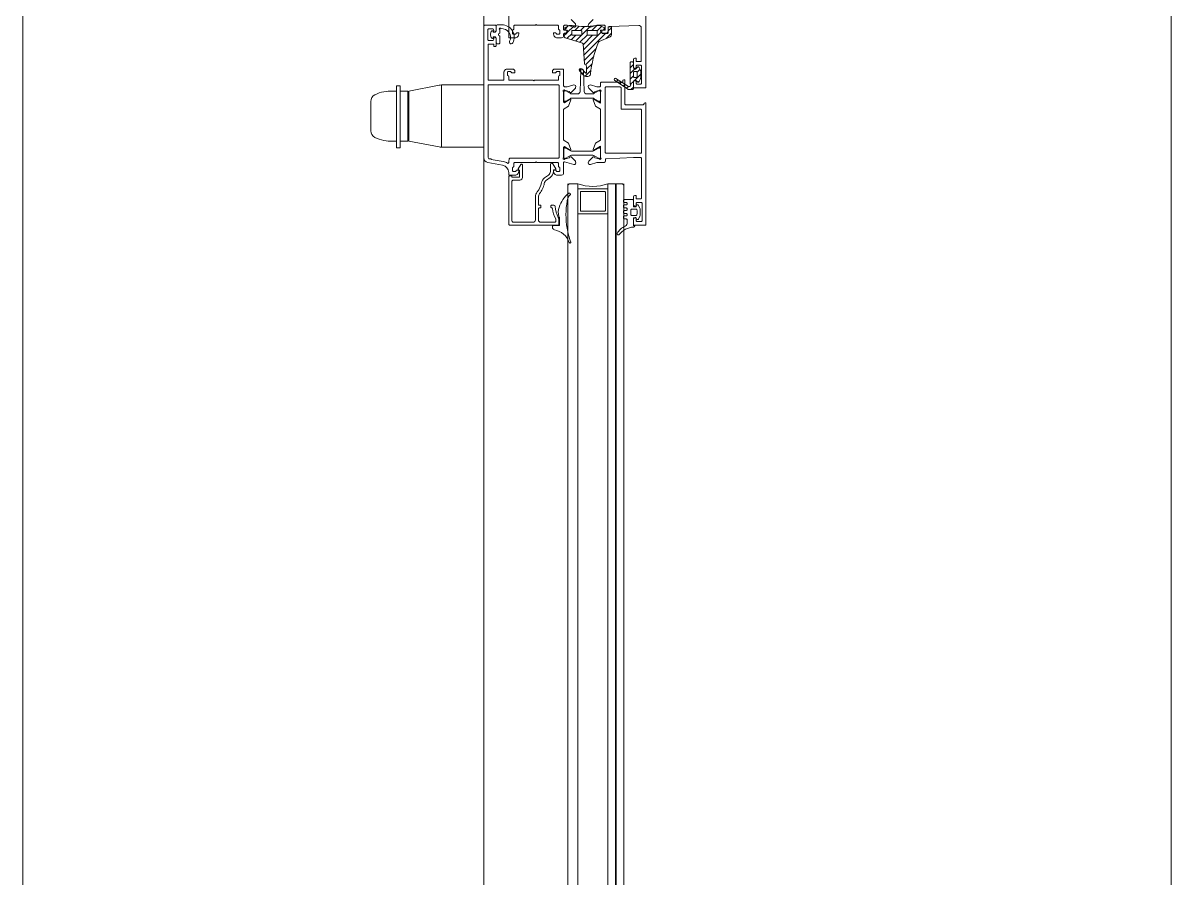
# Model space of a CAD drawing. Extents: x -9058 to 11890, y 0 to 4205.
# Drawn here: x 9831.06 to 9877.06, y 2810.22 to 2844.47 of the extents above; entities that cross this region are included whole.
import ezdxf

# ---------------------------------------------------------------- set-up
doc = ezdxf.new("R2010")
doc.units = 0
doc.header["$MEASUREMENT"] = 0
doc.layers.add('M-TEFRIS2-015', color=129, linetype='Continuous', lineweight=9)

msp = doc.modelspace()

# ---------------------------------------------------------------- hatches: boundary and pattern name
at = {"layer": 'M-TEFRIS2-015'}
h = msp.add_hatch(dxfattribs=at)
h.set_pattern_fill('ANSI31', color=256, scale=0.05, style=0)
h.set_pattern_definition([(225, (9604.3736, 2843.66833), (-0.1122532, 0.1122532), [])])
h.paths.add_polyline_path([(9853.362, 2842.544), (9853.543, 2842.356, 0.203536), (9853.615, 2842.326), (9853.695, 2842.326, 0.380587), (9853.795, 2842.414, -0.061836), (9854.102, 2843.671, -0.189764), (9854.151, 2843.725), (9854.579, 2843.916, 0.285747), (9854.635, 2844.006), (9854.635, 2844.296, 0.414214), (9854.615, 2844.316), (9854.525, 2844.316, 0.414214), (9854.505, 2844.296), (9854.505, 2844.081, -0.414214), (9854.47, 2844.046), (9854.28, 2844.046, -0.414214), (9854.255, 2844.071), (9854.255, 2844.151, -0.414214), (9854.28, 2844.176), (9854.315, 2844.176, 0.414214), (9854.345, 2844.206), (9854.345, 2844.272, 0.296563), (9854.333, 2844.29), (9854.198, 2844.35, 0.104779), (9854.125, 2844.366), (9854.045, 2844.366, -0.081633), (9853.065, 2844.366), (9852.985, 2844.366, 0.104779), (9852.912, 2844.35), (9852.777, 2844.29, 0.296563), (9852.765, 2844.272), (9852.765, 2844.206, 0.414214), (9852.795, 2844.176), (9852.83, 2844.176, -0.414214), (9852.855, 2844.151), (9852.855, 2844.071, -0.414214), (9852.83, 2844.046), (9852.77, 2844.046, 0.414214), (9852.745, 2844.021), (9852.745, 2843.926, 0.328426), (9852.78, 2843.878), (9853.483, 2843.66, -0.309555), (9853.5, 2843.637), (9853.555, 2842.834, 0.394287), (9853.575, 2842.816, -0.364538), (9853.624, 2842.774, -0.068684), (9853.635, 2842.474, -0.950368), (9853.595, 2842.476, 0.000002), (9853.595, 2842.476), (9853.448, 2842.627, 0.999219)])
h.paths.add_polyline_path([(9853.695, 2843.976), (9854.035, 2843.976, 0.414214), (9854.065, 2844.006), (9854.065, 2844.136, 0.414214), (9854.035, 2844.166), (9853.695, 2844.166, 0.414214), (9853.665, 2844.136), (9853.665, 2844.006, 0.414214)], flags=16)
h.paths.add_polyline_path([(9853.445, 2844.006), (9853.445, 2844.136, 0.414214), (9853.415, 2844.166), (9853.075, 2844.166, 0.414214), (9853.045, 2844.136), (9853.045, 2844.006, 0.414214), (9853.075, 2843.976), (9853.415, 2843.976, 0.414214)], flags=16)
h = msp.add_hatch(dxfattribs=at)
h.set_pattern_fill('ANSI31', color=256, scale=0.05, angle=450, style=0)
h.set_pattern_definition([(225, (9986.88756, 2661.2085), (0.1122532, -0.1122532), [])])
edge = h.paths.add_edge_path(flags=16)
edge.add_arc((9855.545, 2842.493), 0.025, 90, 180, ccw=False)
edge.add_line((9855.545, 2842.518), (9855.645, 2842.518))
edge.add_arc((9855.645, 2842.493), 0.025, 360, 450, ccw=False)
edge.add_line((9855.67, 2842.493), (9855.67, 2842.313))
edge.add_arc((9855.645, 2842.313), 0.025, 270, 360, ccw=False)
edge.add_line((9855.645, 2842.288), (9855.545, 2842.288))
edge.add_arc((9855.545, 2842.313), 0.025, 180, 270, ccw=False)
edge.add_line((9855.52, 2842.313), (9855.52, 2842.493))
edge = h.paths.add_edge_path()
edge.add_arc((9855.55, 2842.688), 0.035, 180, 270)
edge.add_line((9855.55, 2842.653), (9855.63, 2842.653))
edge.add_arc((9855.63, 2842.668), 0.015, 270, 312.1692)
edge.add_line((9855.64, 2842.657), (9855.682, 2842.697))
edge.add_arc((9855.71, 2842.668), 0.04, 27.0437, 133.6131, ccw=False)
edge.add_line((9855.745, 2842.686), (9855.791, 2842.597))
edge.add_arc((9855.635, 2842.518), 0.175, 360, 387.0437, ccw=False)
edge.add_line((9855.81, 2842.518), (9855.81, 2842.288))
edge.add_arc((9855.635, 2842.288), 0.175, 332.9563, 360, ccw=False)
edge.add_line((9855.791, 2842.208), (9855.745, 2842.12))
edge.add_arc((9855.71, 2842.138), 0.04, 226.3869, 332.9563, ccw=False)
edge.add_line((9855.682, 2842.109), (9855.64, 2842.149))
edge.add_arc((9855.63, 2842.138), 0.015, 407.8308, 450)
edge.add_line((9855.63, 2842.153), (9855.55, 2842.153))
edge.add_arc((9855.55, 2842.118), 0.035, 90, 180)
edge.add_line((9855.515, 2842.118), (9855.515, 2841.838))
edge.add_arc((9855.475, 2841.838), 0.04, 270, 360, ccw=False)
edge.add_line((9855.475, 2841.798), (9855.33, 2841.798))
edge.add_arc((9855.33, 2841.848), 0.05, 229.9652, 270, ccw=False)
edge.add_line((9855.298, 2841.81), (9854.764, 2842.182))
edge.add_arc((9854.79, 2842.213), 0.04, 56.9957, 229.9652, ccw=False)
edge.add_line((9854.812, 2842.246), (9855.317, 2841.928))
edge.add_arc((9855.349, 2841.979), 0.06, 236.9957, 416.1456)
edge.add_line((9855.383, 2842.028), (9855.383, 2842.868))
edge.add_arc((9855.423, 2842.868), 0.04, 90, 180, ccw=False)
edge.add_line((9855.423, 2842.908), (9855.475, 2842.908))
edge.add_arc((9855.475, 2842.868), 0.04, 0, 90, ccw=False)
edge.add_line((9855.515, 2842.868), (9855.515, 2842.688))

# ---------------------------------------------------------------- linework, layer by layer
for p, q in [((9846.027, 2841.943), (9846.027, 2839.466)), ((9846.027, 2841.943, 0), (9846.027, 2839.466, 0)), ((9846.177, 2839.466), (9846.177, 2841.943)), ((9846.177, 2839.466, 0), (9846.177, 2841.943, 0)), ((9846.521, 2841.737), (9847.737, 2841.971)), ((9847.821, 2839.491), (9847.821, 2841.983)), ((9847.907, 2841.987), (9849.521, 2841.987)), ((9846.027, 2841.737), (9845.884, 2841.737)), ((9846.027, 2841.737, 0), (9845.884, 2841.737, 0)), ((9846.473, 2841.737), (9846.177, 2841.737)), ((9846.473, 2841.737, 0), (9846.177, 2841.737, 0)), ((9846.473, 2841.737), (9846.473, 2839.737)), ((9846.473, 2841.737, 0), (9846.473, 2839.737, 0)), ((9846.521, 2841.737), (9846.521, 2839.737)), ((9844.996, 2841.323, 0), (9844.996, 2840.151, 0)), ((9846.027, 2839.737), (9845.884, 2839.737)), ((9846.027, 2839.737, 0), (9845.884, 2839.737, 0)), ((9846.473, 2839.737), (9846.177, 2839.737)), ((9846.473, 2839.737, 0), (9846.177, 2839.737, 0)), ((9846.521, 2839.737), (9847.737, 2839.503)), ((9849.521, 2839.487), (9847.907, 2839.487)), ((9852.943, 2838.023), (9852.893, 2837.973)), ((9852.893, 2835.248), (9852.893, 2837.973)), ((9852.894, 2789.895), (9852.894, 2838.023)), ((9853.293, 2838.023), (9852.943, 2838.023)), ((9853.293, 2835.248), (9853.293, 2838.023)), ((9854.493, 2837.823), (9853.293, 2837.823)), ((9853.294, 2789.895), (9853.294, 2838.023)), ((9855.081, 2838.023), (9854.493, 2838.023)), ((9854.493, 2835.248), (9854.493, 2838.023)), ((9854.494, 2789.895), (9854.494, 2838.023)), ((9854.793, 2835.248), (9854.793, 2838.023)), ((9854.794, 2789.878), (9854.794, 2838.023)), ((9854.831, 2835.248), (9854.831, 2838.023)), ((9854.832, 2789.878), (9854.832, 2838.023)), ((9855.081, 2838.023), (9855.131, 2837.973)), ((9855.131, 2835.248), (9855.131, 2837.973)), ((9855.132, 2789.927), (9855.132, 2838.023)), ((9852.893, 2835.248), (9852.893, 2837.517)), ((9854.493, 2836.823), (9853.293, 2836.823))]:
    msp.add_line(p, q, dxfattribs=at)
for points in [[(9877.058, 2775.873), (9877.058, 2915.873)], [(9833.058, 2777.873), (9831.058, 2777.873), (9831.058, 2913.873), (9833.058, 2913.873)], [(9849.522, 2902.696), (9849.523, 2783.938)]]:
    msp.add_lwpolyline(points, dxfattribs=at)
for points in [[(9856.021, 2849.863), (9856.021, 2841.883, -0.414214), (9856.011, 2841.873), (9855.531, 2841.873, -0.414214), (9855.521, 2841.883), (9855.521, 2842.103, -0.414214), (9855.591, 2842.173), (9855.611, 2842.173, -0.414214), (9855.621, 2842.163), (9855.621, 2842.063, 0.414214), (9855.671, 2842.013), (9855.791, 2842.013, 0.414214), (9855.841, 2842.063), (9855.841, 2842.733, 0.414214), (9855.791, 2842.783), (9855.671, 2842.783, 0.414214), (9855.621, 2842.733), (9855.621, 2842.633, -0.414214), (9855.611, 2842.623), (9855.591, 2842.623, -0.414214), (9855.521, 2842.693), (9855.521, 2843.003, -0.414214), (9855.571, 2843.053), (9855.621, 2843.053), (9855.621, 2842.953, 0.414214), (9855.651, 2842.923), (9855.821, 2842.923), (9855.821, 2843.053), (9855.831, 2843.053), (9855.831, 2843.32), (9855.821, 2843.32), (9855.821, 2843.47), (9855.831, 2843.47), (9855.831, 2843.8), (9855.821, 2843.8), (9855.821, 2843.95), (9855.831, 2843.95), (9855.831, 2844.269, 0.425337), (9855.728, 2844.369), (9854.54, 2844.324, 0.403083), (9854.511, 2844.294), (9854.511, 2844.173, -0.414214), (9854.391, 2844.053), (9854.301, 2844.053, -0.414214), (9854.201, 2844.153), (9854.201, 2844.163, -0.414214), (9854.211, 2844.173), (9854.361, 2844.173, 0.414214), (9854.391, 2844.203), (9854.391, 2844.343, 0.414214), (9854.361, 2844.373), (9854.056, 2844.373), (9853.795, 2844.303, -0.700084), (9853.72, 2844.411), (9853.732, 2844.429), (9853.905, 2844.6, -0.607471)], [(9850.521, 2847.863), (9850.521, 2843.883, 0.414214), (9850.531, 2843.873), (9850.771, 2843.873, 0.414214), (9850.921, 2844.023), (9850.921, 2844.063, 0.414214), (9850.911, 2844.073), (9850.851, 2844.073, 0.366034), (9850.821, 2844.048, -0.365977), (9850.791, 2844.023), (9850.701, 2844.023, -0.414214), (9850.671, 2844.053), (9850.671, 2844.163, -0.365977), (9850.696, 2844.193, 0.365977), (9850.721, 2844.222), (9850.721, 2844.343, -0.414214), (9850.751, 2844.373), (9851.591, 2844.373), (9851.621, 2844.403), (9851.651, 2844.373), (9852.491, 2844.373, -0.414214), (9852.521, 2844.343), (9852.521, 2844.222, 0.365977), (9852.546, 2844.193, -0.365977), (9852.571, 2844.163), (9852.571, 2844.053, -0.414214), (9852.541, 2844.023), (9852.451, 2844.023, -0.365977), (9852.422, 2844.048, 0.366034), (9852.392, 2844.073), (9852.331, 2844.073, 0.414214), (9852.321, 2844.063), (9852.321, 2844.023, 0.414214), (9852.471, 2843.873), (9852.641, 2843.873, 0.414214), (9852.721, 2843.953), (9852.721, 2844.023, -0.414214), (9852.751, 2844.053), (9852.771, 2844.053, 0.414214), (9852.871, 2844.153), (9852.871, 2844.163, 0.414214), (9852.861, 2844.173), (9852.751, 2844.173, -0.414214), (9852.721, 2844.203), (9852.721, 2844.343, -0.414214), (9852.751, 2844.373), (9852.867, 2844.373), (9853.127, 2844.303, 0.700084), (9853.203, 2844.411), (9853.19, 2844.429), (9853.017, 2844.6, 0.607471)], [(9853.065, 2844.366, 0.081633), (9854.045, 2844.366), (9854.125, 2844.366, -0.104779), (9854.198, 2844.35), (9854.333, 2844.29, -0.296563), (9854.345, 2844.272), (9854.345, 2844.206, -0.414214), (9854.315, 2844.176), (9854.28, 2844.176, 0.414214), (9854.255, 2844.151), (9854.255, 2844.071, 0.414214), (9854.28, 2844.046), (9854.47, 2844.046, 0.414214), (9854.505, 2844.081), (9854.505, 2844.296, -0.414214), (9854.525, 2844.316), (9854.615, 2844.316, -0.414214), (9854.635, 2844.296), (9854.635, 2844.006, -0.285747), (9854.579, 2843.916), (9854.151, 2843.725, 0.189764), (9854.102, 2843.671, 0.061836), (9853.795, 2842.414, -0.380587), (9853.695, 2842.326), (9853.615, 2842.326, -0.203536), (9853.543, 2842.356), (9853.362, 2842.544, -0.999219), (9853.448, 2842.627), (9853.595, 2842.476, 0.950364), (9853.635, 2842.474, 0.068684), (9853.624, 2842.774, 0.364538), (9853.575, 2842.816, -0.394287), (9853.555, 2842.834), (9853.5, 2843.637, 0.309555), (9853.483, 2843.66), (9852.78, 2843.878, -0.328426), (9852.745, 2843.926), (9852.745, 2844.021, -0.414214), (9852.77, 2844.046), (9852.83, 2844.046, 0.414214), (9852.855, 2844.071), (9852.855, 2844.151, 0.414214), (9852.83, 2844.176), (9852.795, 2844.176, -0.414214), (9852.765, 2844.206), (9852.765, 2844.272, -0.296563), (9852.777, 2844.29), (9852.912, 2844.35, -0.104779), (9852.985, 2844.366), (9853.065, 2844.366)], [(9854.399, 2838.993, -0.459137), (9854.427, 2839.029), (9855.521, 2839.083), (9855.791, 2839.083, -0.414214), (9855.841, 2839.033), (9855.841, 2837.453, -0.414214), (9855.811, 2837.423), (9855.651, 2837.423, -0.414214), (9855.621, 2837.453), (9855.621, 2837.553), (9855.571, 2837.553, 0.414214), (9855.521, 2837.503), (9855.521, 2837.193, 0.414214), (9855.591, 2837.123), (9855.611, 2837.123, 0.414214), (9855.621, 2837.133), (9855.621, 2837.233, -0.414214), (9855.671, 2837.283), (9855.821, 2837.283, -0.414214), (9855.871, 2837.233), (9855.871, 2836.563, -0.414214), (9855.821, 2836.513), (9855.671, 2836.513, -0.414214), (9855.621, 2836.563), (9855.621, 2836.663, 0.414214), (9855.611, 2836.673), (9855.591, 2836.673, 0.414214), (9855.521, 2836.603), (9855.521, 2836.383, 0.414214), (9855.531, 2836.373), (9856.011, 2836.373, 0.414214), (9856.021, 2836.383), (9856.021, 2841.248, 0.535184), (9855.987, 2841.271), (9855.943, 2841.253), (9855.943, 2841.223, -0.414214), (9855.913, 2841.193), (9855.201, 2841.193, -0.414214), (9855.171, 2841.223), (9855.171, 2842.168, 0.535184), (9855.137, 2842.191), (9855.112, 2842.181, 0.302776), (9855.093, 2842.153), (9855.093, 2842.123, -0.414214), (9855.063, 2842.093), (9854.231, 2842.093, 0.414214), (9854.201, 2842.063), (9854.201, 2841.945, -0.414214), (9854.171, 2841.915), (9854.056, 2841.915), (9853.795, 2841.984, 0.700084), (9853.72, 2841.877), (9853.732, 2841.859), (9853.905, 2841.687, 0.607471), (9853.965, 2841.703, -0.283637), (9853.987, 2841.726), (9854.171, 2841.775, -1.229391), (9854.201, 2841.725), (9854.201, 2841.251), (9853.935, 2841.413, 0.859449), (9853.909, 2841.383), (9854.002, 2841.138), (9854.201, 2841.016), (9854.201, 2839.771), (9854.002, 2839.65), (9853.909, 2839.405, 0.859449), (9853.935, 2839.374), (9854.201, 2839.537), (9854.201, 2839.063, -1.229391), (9854.171, 2839.012), (9853.987, 2839.062, -0.283637), (9853.965, 2839.084, 0.607471), (9853.905, 2839.1), (9853.732, 2838.929), (9853.72, 2838.911, 0.700084), (9853.795, 2838.803), (9854.056, 2838.873), (9854.301, 2838.873, 0.474196), (9854.399, 2838.993)], [(9855.531, 2836.291, 0.220745), (9854.937, 2835.982, -0.651907), (9854.868, 2836.038, -0.176952), (9855.184, 2836.329, 0.281357), (9855.272, 2836.473), (9855.272, 2836.554), (9855.272, 2836.567), (9855.271, 2836.575), (9855.27, 2836.582), (9855.267, 2836.589), (9855.263, 2836.596), (9855.257, 2836.603), (9855.251, 2836.608), (9855.244, 2836.612), (9855.237, 2836.615), (9855.222, 2836.617), (9855.146, 2836.617), (9855.143, 2836.618), (9855.14, 2836.618), (9855.137, 2836.619), (9855.134, 2836.621), (9855.132, 2836.623), (9855.13, 2836.626), (9855.128, 2836.629), (9855.127, 2836.632), (9855.126, 2836.637), (9855.126, 2836.717), (9855.126, 2836.72), (9855.127, 2836.723), (9855.128, 2836.726), (9855.13, 2836.729), (9855.132, 2836.732), (9855.134, 2836.734), (9855.137, 2836.735), (9855.14, 2836.737), (9855.146, 2836.737), (9855.222, 2836.737), (9855.229, 2836.738), (9855.237, 2836.74), (9855.244, 2836.743), (9855.251, 2836.747), (9855.257, 2836.752), (9855.263, 2836.758), (9855.267, 2836.765), (9855.27, 2836.773), (9855.272, 2836.787), (9855.271, 2836.795), (9855.27, 2836.802), (9855.267, 2836.809), (9855.263, 2836.816), (9855.257, 2836.823), (9855.251, 2836.828), (9855.244, 2836.832), (9855.237, 2836.835), (9855.222, 2836.837), (9855.146, 2836.837), (9855.143, 2836.838), (9855.14, 2836.838), (9855.137, 2836.839), (9855.134, 2836.841), (9855.132, 2836.843), (9855.13, 2836.846), (9855.128, 2836.849), (9855.127, 2836.852), (9855.126, 2836.857), (9855.126, 2836.937), (9855.126, 2836.94), (9855.127, 2836.943), (9855.128, 2836.946), (9855.13, 2836.949), (9855.132, 2836.952), (9855.134, 2836.954), (9855.137, 2836.955), (9855.14, 2836.957), (9855.146, 2836.957), (9855.222, 2836.957), (9855.229, 2836.958), (9855.237, 2836.96), (9855.244, 2836.963), (9855.251, 2836.967), (9855.257, 2836.972), (9855.263, 2836.978), (9855.267, 2836.985), (9855.27, 2836.993), (9855.272, 2837.007), (9855.271, 2837.015), (9855.27, 2837.022), (9855.267, 2837.029), (9855.263, 2837.036), (9855.257, 2837.043), (9855.251, 2837.048), (9855.244, 2837.052), (9855.237, 2837.055), (9855.222, 2837.057), (9855.146, 2837.057), (9855.143, 2837.058), (9855.14, 2837.058), (9855.137, 2837.059), (9855.134, 2837.061), (9855.132, 2837.063), (9855.13, 2837.066), (9855.128, 2837.069), (9855.127, 2837.072), (9855.126, 2837.077), (9855.126, 2837.157), (9855.126, 2837.16), (9855.127, 2837.163), (9855.128, 2837.166), (9855.13, 2837.169), (9855.132, 2837.172), (9855.134, 2837.174), (9855.137, 2837.175), (9855.14, 2837.177), (9855.146, 2837.177), (9855.222, 2837.177), (9855.229, 2837.178), (9855.237, 2837.18), (9855.244, 2837.183), (9855.251, 2837.187), (9855.257, 2837.192), (9855.263, 2837.198), (9855.267, 2837.205), (9855.27, 2837.213), (9855.272, 2837.227), (9855.271, 2837.235), (9855.27, 2837.242), (9855.267, 2837.249), (9855.263, 2837.256), (9855.257, 2837.263), (9855.251, 2837.268), (9855.244, 2837.272), (9855.237, 2837.275), (9855.222, 2837.277), (9855.146, 2837.277), (9855.143, 2837.278), (9855.14, 2837.278), (9855.137, 2837.279), (9855.134, 2837.281), (9855.132, 2837.283), (9855.13, 2837.286), (9855.128, 2837.289), (9855.127, 2837.292), (9855.126, 2837.297), (9855.126, 2837.377), (9855.126, 2837.38), (9855.127, 2837.383), (9855.128, 2837.386), (9855.13, 2837.389), (9855.132, 2837.392), (9855.134, 2837.394), (9855.137, 2837.395), (9855.14, 2837.397), (9855.146, 2837.397), (9855.484, 2837.397, -0.414214), (9855.514, 2837.367), (9855.514, 2837.136, 0.414214), (9855.544, 2837.106), (9855.609, 2837.106, 0.291535), (9855.627, 2837.118), (9855.647, 2837.166, -0.613042), (9855.71, 2837.168), (9855.773, 2837.049, -0.127095), (9855.789, 2836.986), (9855.789, 2836.786, -0.127095), (9855.773, 2836.723), (9855.715, 2836.615, -0.585233), (9855.646, 2836.614), (9855.621, 2836.662, 0.167811), (9855.609, 2836.666), (9855.544, 2836.666, 0.414214), (9855.514, 2836.636), (9855.514, 2836.341), (9855.578, 2836.341, -0.394677), (9855.531, 2836.291)]]:
    msp.add_lwpolyline(points, format="xyb", dxfattribs=at)
for points in [[(9852.521, 2838.722, 0.365977), (9852.546, 2838.693, -0.365977), (9852.571, 2838.663), (9852.571, 2838.553, -0.414214), (9852.541, 2838.523), (9852.451, 2838.523, -0.365977), (9852.422, 2838.548, 0.366034), (9852.392, 2838.573), (9852.331, 2838.573, 0.414214), (9852.321, 2838.563), (9852.321, 2838.523, 0.414214), (9852.471, 2838.373), (9852.641, 2838.373, 0.414214), (9852.721, 2838.453), (9852.721, 2838.873, -0.493043), (9852.759, 2838.902), (9853.127, 2838.803, 0.700084), (9853.203, 2838.911), (9853.19, 2838.929), (9853.017, 2839.1, 0.607471), (9852.957, 2839.084, -0.283637), (9852.936, 2839.062), (9852.752, 2839.012, -1.229391), (9852.721, 2839.063), (9852.721, 2839.484, -0.585524), (9852.767, 2839.509), (9852.986, 2839.376, 0.713664), (9853.015, 2839.4), (9852.921, 2839.65), (9852.736, 2839.763, -0.261412), (9852.721, 2839.788), (9852.721, 2840.999, -0.261412), (9852.736, 2841.025), (9852.921, 2841.138), (9853.015, 2841.388, 0.713664), (9852.986, 2841.412), (9852.767, 2841.278, -0.585524), (9852.721, 2841.304), (9852.721, 2841.725, -1.229391), (9852.752, 2841.775), (9852.936, 2841.726, -0.283637), (9852.957, 2841.703, 0.607471), (9853.017, 2841.687), (9853.19, 2841.859), (9853.203, 2841.877, 0.700084), (9853.127, 2841.984), (9852.867, 2841.915), (9852.751, 2841.915, -0.414214), (9852.721, 2841.945), (9852.721, 2842.593, 0.414214), (9852.691, 2842.623), (9852.371, 2842.623, 0.414222), (9852.271, 2842.523), (9852.271, 2842.483, 0.414214), (9852.281, 2842.473), (9852.392, 2842.473, 0.366034), (9852.422, 2842.498, -0.365977), (9852.451, 2842.523), (9852.541, 2842.523, -0.414214), (9852.571, 2842.493), (9852.571, 2842.383, -0.365977), (9852.546, 2842.354, 0.365977), (9852.521, 2842.324), (9852.521, 2842.203, -0.414214), (9852.491, 2842.173), (9851.551, 2842.173), (9851.521, 2842.143), (9851.491, 2842.173), (9850.551, 2842.173, -0.414214), (9850.521, 2842.203), (9850.521, 2842.324, 0.365977), (9850.496, 2842.354, -0.365977), (9850.471, 2842.383), (9850.471, 2842.493, -0.414214), (9850.501, 2842.523), (9850.591, 2842.523, -0.365977), (9850.621, 2842.498, 0.366034), (9850.651, 2842.473), (9850.761, 2842.473, 0.414214), (9850.771, 2842.483), (9850.771, 2842.523, 0.414214), (9850.671, 2842.623), (9850.471, 2842.623, 0.414214), (9850.321, 2842.473), (9850.321, 2842.203, -0.414214), (9850.291, 2842.173), (9849.731, 2842.173, -0.414214), (9849.701, 2842.203), (9849.701, 2843.593, -0.414214), (9849.731, 2843.623), (9849.891, 2843.623, -0.414214), (9849.921, 2843.593), (9849.921, 2843.523), (9849.971, 2843.523, 0.414214), (9850.021, 2843.573), (9850.021, 2843.828, 0.414214), (9849.951, 2843.898), (9849.931, 2843.898, 0.414214), (9849.921, 2843.888), (9849.921, 2843.813, -0.414214), (9849.871, 2843.763), (9849.731, 2843.763, -0.414214), (9849.681, 2843.813), (9849.681, 2844.183, -0.414214), (9849.731, 2844.233), (9849.871, 2844.233, -0.414214), (9849.921, 2844.183), (9849.921, 2844.108, 0.414214), (9849.931, 2844.098), (9849.951, 2844.098, 0.414214), (9850.021, 2844.168), (9850.021, 2844.343, 0.414214), (9849.991, 2844.373), (9849.551, 2844.373, 0.414214), (9849.521, 2844.343), (9849.521, 2839.073, 0.363975), (9849.687, 2838.876), (9850.273, 2838.773, -0.36397), (9850.521, 2838.477), (9850.521, 2838.403, 0.414214), (9850.551, 2838.373), (9850.771, 2838.373, 0.414214), (9850.921, 2838.523), (9850.921, 2838.563, 0.414214), (9850.911, 2838.573), (9850.851, 2838.573, 0.366034), (9850.821, 2838.548, -0.365977), (9850.791, 2838.523), (9850.701, 2838.523, -0.414214), (9850.671, 2838.553), (9850.671, 2838.663, -0.365977), (9850.696, 2838.693, 0.365977), (9850.721, 2838.722), (9850.721, 2838.843, -0.414214), (9850.751, 2838.873), (9851.591, 2838.873), (9851.621, 2838.903), (9851.651, 2838.873), (9852.491, 2838.873, -0.414214), (9852.521, 2838.843)], [(9849.901, 2844.157), (9849.901, 2844.097), (9849.981, 2844.097, 0.236068), (9850.021, 2844.177), (9850.021, 2844.341, -0.414214), (9850.071, 2844.391), (9850.243, 2844.391, -0.557109), (9850.69, 2843.668, -0.284432), (9850.623, 2843.627, -0.557109), (9850.556, 2843.735, 0.59685), (9850.201, 2844.239, 2.161979), (9850.171, 2844.204), (9850.171, 2844.062, 1), (9850.171, 2843.942), (9850.171, 2843.677, -0.414214), (9850.121, 2843.627), (9850.071, 2843.627, -0.414214), (9850.021, 2843.677), (9850.021, 2843.827, 0.236068), (9849.981, 2843.907), (9849.901, 2843.907), (9849.901, 2843.847), (9849.867, 2843.847, -0.323522), (9849.82, 2843.881), (9849.789, 2843.974, -0.019238), (9849.787, 2843.982), (9849.787, 2844.022, -0.019238), (9849.789, 2844.029), (9849.82, 2844.122, -0.323522), (9849.867, 2844.157)], [(9853.077, 2843.976, -0.414214), (9853.047, 2844.006), (9853.047, 2844.136, -0.414214), (9853.077, 2844.166), (9853.417, 2844.166, -0.414214), (9853.447, 2844.136), (9853.447, 2844.006, -0.414214), (9853.417, 2843.976)], [(9853.697, 2843.976, -0.414214), (9853.667, 2844.006), (9853.667, 2844.136, -0.414214), (9853.697, 2844.166), (9854.037, 2844.166, -0.414214), (9854.067, 2844.136), (9854.067, 2844.006, -0.414214), (9854.037, 2843.976)], [(9855.515, 2842.688, 0.414214), (9855.55, 2842.653), (9855.63, 2842.653, 0.186103), (9855.64, 2842.657), (9855.682, 2842.697, -0.501687), (9855.745, 2842.686), (9855.791, 2842.597, -0.118551), (9855.81, 2842.518), (9855.81, 2842.288, -0.118551), (9855.791, 2842.208), (9855.745, 2842.12, -0.501687), (9855.682, 2842.109), (9855.64, 2842.149, 0.186103), (9855.63, 2842.153), (9855.55, 2842.153, 0.414214), (9855.515, 2842.118), (9855.515, 2841.838, -0.414214), (9855.475, 2841.798), (9855.33, 2841.798, -0.176484), (9855.298, 2841.81), (9854.764, 2842.182, -0.940455), (9854.812, 2842.246), (9855.317, 2841.928, 0.992608), (9855.383, 2842.028), (9855.383, 2842.868, -0.414214), (9855.423, 2842.908), (9855.475, 2842.908, -0.414214), (9855.515, 2842.868)], [(9853.38, 2841.719, -0.403142), (9853.28, 2841.623), (9853.04, 2841.623, -0.131652), (9852.99, 2841.637), (9852.803, 2841.744, 0.131652), (9852.788, 2841.748), (9852.763, 2841.748, 0.414214), (9852.733, 2841.718), (9852.733, 2841.358, 0.414214), (9852.763, 2841.328), (9852.788, 2841.328, 0.131652), (9852.803, 2841.332), (9852.99, 2841.44, -0.131652), (9853.04, 2841.453), (9853.886, 2841.453, -0.131652), (9853.936, 2841.44), (9854.122, 2841.332, 0.131652), (9854.137, 2841.328), (9854.163, 2841.328, 0.414214), (9854.193, 2841.358), (9854.193, 2841.718, 0.414214), (9854.163, 2841.748), (9854.137, 2841.748, 0.131652), (9854.122, 2841.744), (9853.936, 2841.637, -0.131652), (9853.886, 2841.623), (9853.645, 2841.623, -0.403142), (9853.545, 2841.719), (9853.513, 2842.575, 0.962756), (9853.413, 2842.575)], [(9855.52, 2842.493, -0.414214), (9855.545, 2842.518), (9855.645, 2842.518, -0.414214), (9855.67, 2842.493), (9855.67, 2842.313, -0.414214), (9855.645, 2842.288), (9855.545, 2842.288, -0.414214), (9855.52, 2842.313)], [(9849.701, 2839.074, 0.207097), (9849.723, 2839.023), (9849.821, 2839.023), (9849.821, 2839.005), (9850.299, 2838.92, -0.106114), (9850.474, 2838.849, 0.602221), (9850.521, 2838.874), (9850.521, 2838.923, -0.162278), (9850.541, 2838.983), (9850.541, 2839.023, -0.414214), (9850.571, 2839.053), (9852.491, 2839.053, 0.414214), (9852.541, 2839.103), (9852.541, 2841.943, 0.414214), (9852.491, 2841.993), (9849.701, 2841.993)], [(9855.021, 2841.023), (9855.021, 2841.863, 0.414214), (9854.971, 2841.913), (9854.431, 2841.913, 0.414214), (9854.381, 2841.863), (9854.381, 2839.303, 0.414214), (9854.431, 2839.253), (9855.841, 2839.253), (9855.841, 2840.963, 0.414214), (9855.791, 2841.013), (9855.031, 2841.013, -0.414214)], [(9853.936, 2839.153), (9854.122, 2839.046, 0.131652), (9854.137, 2839.042), (9854.163, 2839.042, 0.414214), (9854.193, 2839.072), (9854.193, 2839.432, 0.414214), (9854.163, 2839.462), (9854.137, 2839.462, 0.131652), (9854.122, 2839.458), (9853.936, 2839.35, -0.131652), (9853.886, 2839.337), (9853.04, 2839.337, -0.131652), (9852.99, 2839.35), (9852.803, 2839.458, 0.131652), (9852.788, 2839.462), (9852.763, 2839.462, 0.414214), (9852.733, 2839.432), (9852.733, 2839.072, 0.414214), (9852.763, 2839.042), (9852.788, 2839.042, 0.131652), (9852.803, 2839.046), (9852.99, 2839.153, -0.131652), (9853.04, 2839.167), (9853.886, 2839.167, -0.131652)], [(9851.742, 2837.166), (9851.782, 2837.166, -0.414214), (9851.812, 2837.136), (9851.812, 2837.096, -0.414214), (9851.782, 2837.066), (9851.762, 2837.066, 0.414214), (9851.712, 2837.016), (9851.712, 2836.586, 0.414214), (9851.812, 2836.486), (9852.361, 2836.486, 0.414214), (9852.411, 2836.536), (9852.411, 2836.588, 0.127567), (9852.403, 2836.622, -0.09888), (9852.269, 2837.04, 0.367727), (9852.24, 2837.066, -0.399482), (9852.212, 2837.096), (9852.212, 2837.136, -0.414214), (9852.242, 2837.166), (9852.333, 2837.166, -0.400329), (9852.382, 2837.119, 0.114933), (9852.506, 2836.682, -0.127017), (9852.531, 2836.585), (9852.531, 2836.396, -0.414214), (9852.501, 2836.366), (9850.561, 2836.366, -0.414214), (9850.531, 2836.396), (9850.531, 2838.316, -0.414214), (9850.561, 2838.346), (9850.621, 2838.346, -0.414214), (9850.651, 2838.316), (9850.651, 2838.296), (9850.951, 2838.296), (9850.951, 2838.566), (9850.916, 2838.587, -0.414214), (9850.905, 2838.628), (9851.004, 2838.798, -0.767327), (9851.071, 2838.78), (9851.071, 2838.276, -0.414214), (9850.971, 2838.176), (9850.701, 2838.176, 0.414214), (9850.651, 2838.126), (9850.651, 2836.536, 0.414214), (9850.701, 2836.486), (9851.492, 2836.486, 0.414214), (9851.592, 2836.586), (9851.592, 2837.5, -0.172094), (9851.663, 2837.702, 0.126051), (9851.829, 2838.062, -0.197455), (9851.96, 2838.267), (9852.115, 2838.375, 0.244698), (9852.191, 2838.523), (9852.191, 2838.802, -0.767327), (9852.293, 2838.829), (9852.407, 2838.631, -0.57735), (9852.381, 2838.586), (9852.311, 2838.586), (9852.311, 2838.523, -0.244698), (9852.183, 2838.277), (9852.029, 2838.174, 0.197455), (9851.947, 2838.046, -0.126051), (9851.756, 2837.631, 0.178336), (9851.712, 2837.5), (9851.712, 2837.196, 0.414214)], [(9852.523, 2836.353), (9852.303, 2836.353, 0.414214), (9852.273, 2836.323), (9852.273, 2836.285, 0.356389), (9852.353, 2836.187, -0.262181), (9852.946, 2835.673, 0.316752), (9852.974, 2835.653, 0.499585), (9853.003, 2835.692, -0.048291), (9852.861, 2836.247, -0.086497), (9852.864, 2837.346, -0.16681), (9852.976, 2837.574, 0.169383), (9852.99, 2837.594), (9852.993, 2837.607, 0.513067), (9852.927, 2837.654, 0.159858), (9852.547, 2837.079, 0.178819), (9852.529, 2836.713), (9852.539, 2836.693, -0.13005), (9852.553, 2836.644), (9852.553, 2836.383, -0.414214)], [(9854.363, 2837.723, -0.414214), (9854.393, 2837.693), (9854.393, 2836.953, -0.414214), (9854.363, 2836.923), (9853.423, 2836.923, -0.414214), (9853.393, 2836.953), (9853.393, 2837.693, -0.414214), (9853.423, 2837.723)], [(9855.655, 2836.781, -0.359904), (9855.626, 2836.756), (9855.45, 2836.756, -0.414214), (9855.42, 2836.786), (9855.42, 2836.986, -0.414214), (9855.45, 2837.016), (9855.626, 2837.016, -0.359904), (9855.655, 2836.992, -0.094739)]]:
    msp.add_lwpolyline(points, format="xyb", close=True, dxfattribs=at)
at = {"layer": 'M-TEFRIS2-015', "elevation": 0}
msp.add_lwpolyline([(9846.177, 2841.943), (9846.177, 2839.466), (9846.027, 2839.466), (9846.027, 2841.943)], close=True, dxfattribs=at)
at = {"layer": 'M-TEFRIS2-015'}
for centre, radius, start, end in [((9847.907, 2841.087), 0.9, 90, 100.8855), ((9845.296, 2841.323, 0), 0.3, 116.7398, 180), ((9845.789, 2840.344, 0), 1.396, 86.0974, 116.7398), ((9845.296, 2840.151, 0), 0.3, 180, 243.2602), ((9845.789, 2841.13, 0), 1.396, 243.2602, 273.9026), ((9847.907, 2840.387), 0.9, 259.1145, 270), ((9853.893, 2839.773), 1.85, 251.0754, 288.9246)]:
    msp.add_arc(centre, radius, start, end, dxfattribs=at)

doc.saveas('drawing.dxf')
